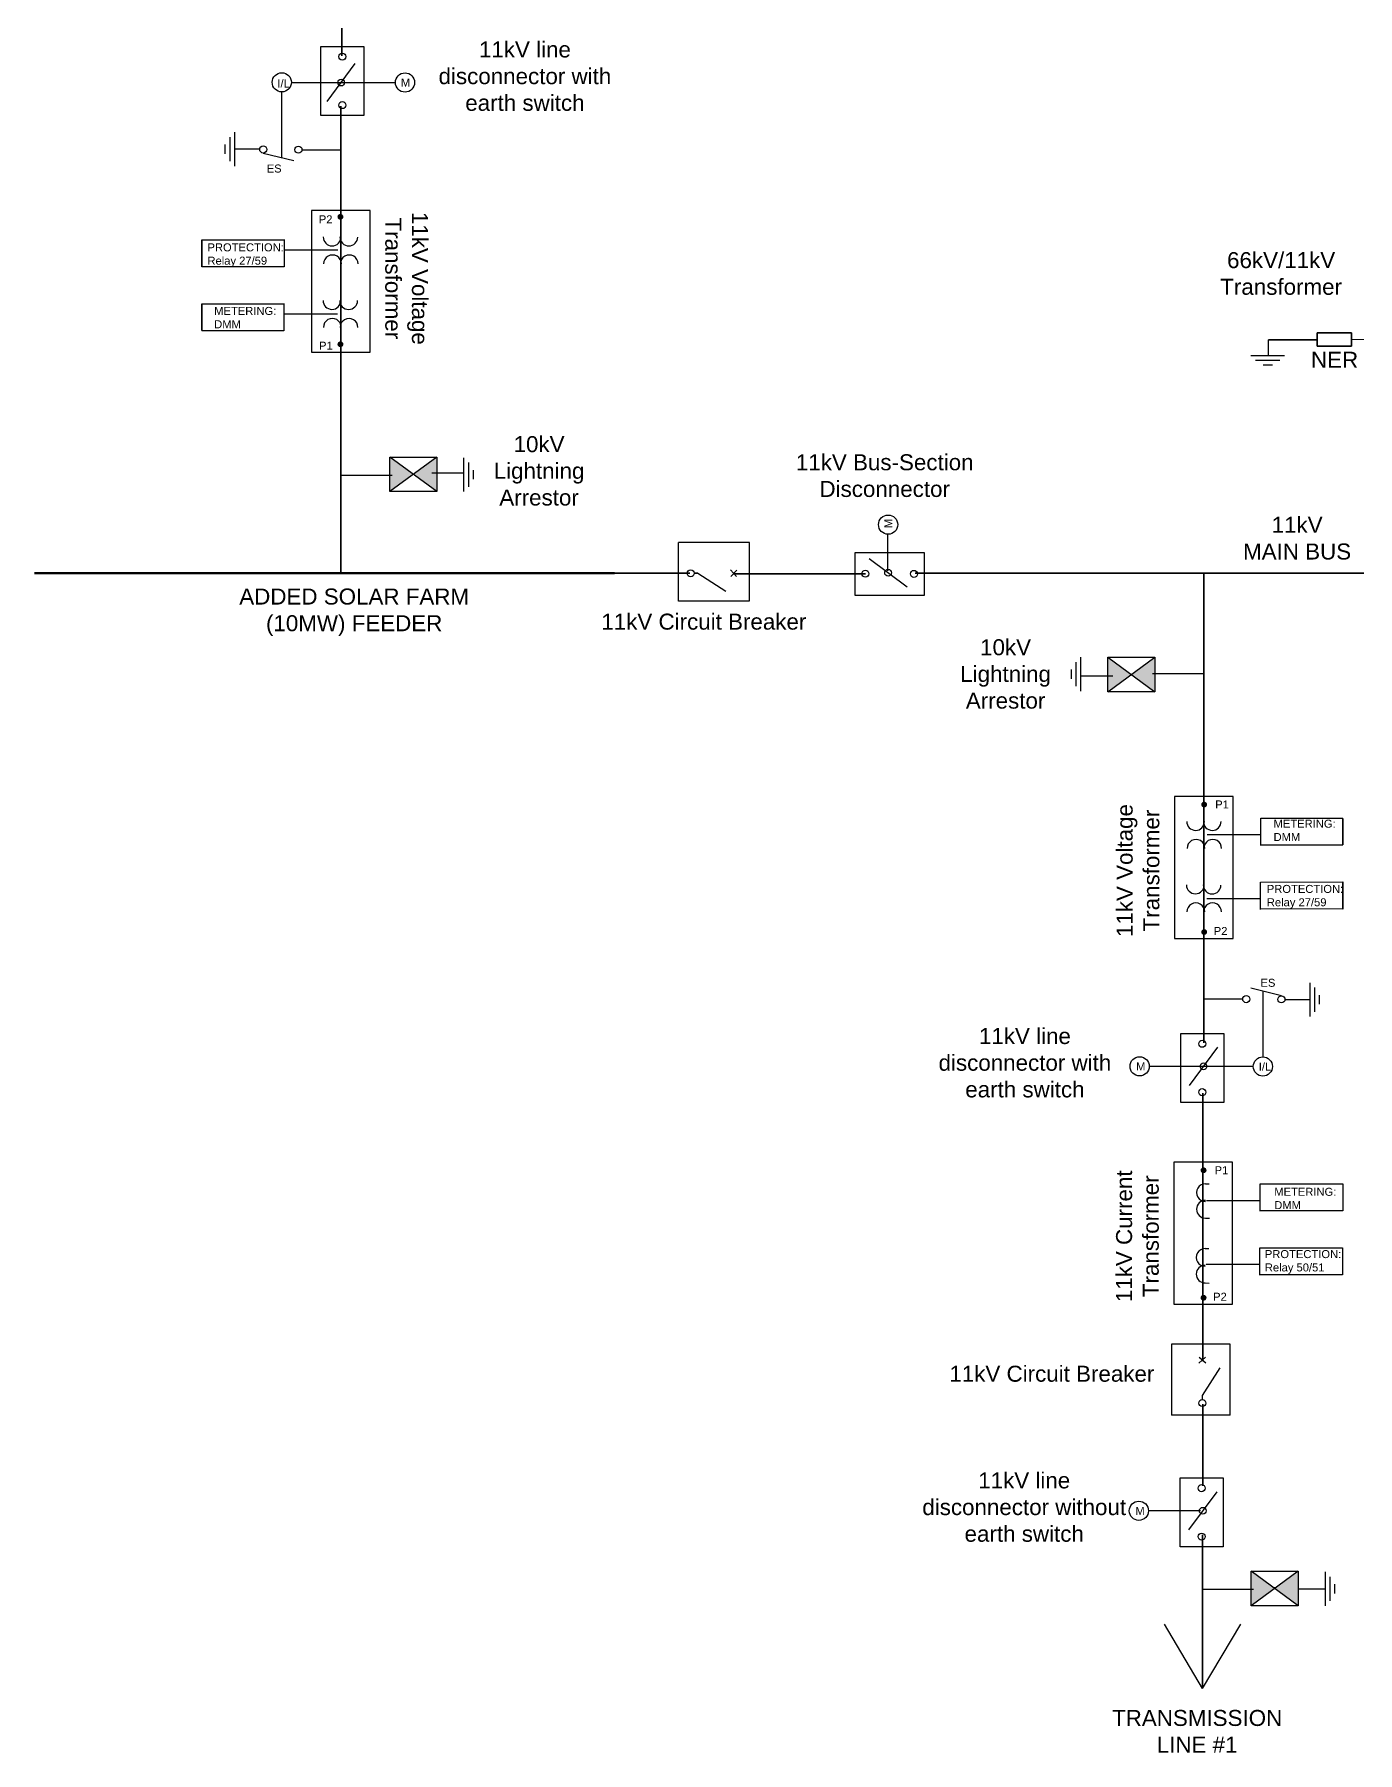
# Model space of a CAD drawing. Header units: millimetres. Extents: x 2286 to 2753, y 1507 to 2073.
# Drawn here: x 2286.4 to 2493.1, y 1506.6 to 1775 of the extents above; entities that cross this region are included whole.
import ezdxf

# ---------------------------------------------------------------- set-up
doc = ezdxf.new("R2010")
doc.units = ezdxf.units.MM
doc.layers.add('Equipment', color=150, linetype='Continuous')
doc.layers.add('LT line', color=3, linetype='Continuous')
doc.styles.get("Standard").update_dxf_attribs({"font": 'arial.ttf'})

msp = doc.modelspace()

# ---------------------------------------------------------------- hatches: boundary and pattern name
h = msp.add_hatch(color=256)
h.dxf.hatch_style = 1
h.paths.add_polyline_path([(2334.22, 1746.04, 0.417585), (2334.71, 1746.49, 0.417585), (2334.22, 1746.95)])
h.paths.add_polyline_path([(2334.22, 1746.04), (2334.22, 1746.95, 0.395562), (2333.77, 1746.49, 0.395562)])
h = msp.add_hatch(color=256)
h.dxf.hatch_style = 1
h.paths.add_polyline_path([(2334.22, 1726.13, 0.417585), (2334.71, 1726.58, 0.417585), (2334.22, 1727.04)])
h.paths.add_polyline_path([(2334.22, 1726.13), (2334.22, 1727.04, 0.395562), (2333.77, 1726.58, 0.395562)])
h = msp.add_hatch(color=256)
h.dxf.hatch_style = 1
h.paths.add_polyline_path([(2469.18, 1655.15, 0.417585), (2468.69, 1654.7, 0.417585), (2469.18, 1654.25)])
h.paths.add_polyline_path([(2469.18, 1655.15), (2469.18, 1654.25, 0.395562), (2469.62, 1654.7, 0.395562)])
h = msp.add_hatch(color=256)
h.dxf.hatch_style = 1
h.paths.add_polyline_path([(2469.18, 1635.25, 0.417585), (2468.69, 1634.79, 0.417585), (2469.18, 1634.34)])
h.paths.add_polyline_path([(2469.18, 1635.25), (2469.18, 1634.34, 0.395562), (2469.62, 1634.79, 0.395562)])
h = msp.add_hatch(color=256)
h.dxf.hatch_style = 1
h.paths.add_polyline_path([(2469.08, 1598.04, 0.417585), (2468.59, 1597.58, 0.417585), (2469.08, 1597.13)])
h.paths.add_polyline_path([(2469.08, 1598.04), (2469.08, 1597.13, 0.395562), (2469.53, 1597.58, 0.395562)])
h = msp.add_hatch(color=256)
h.dxf.hatch_style = 1
h.paths.add_polyline_path([(2469.08, 1578.13, 0.417585), (2468.59, 1577.67, 0.417585), (2469.08, 1577.22)])
h.paths.add_polyline_path([(2469.08, 1578.13), (2469.08, 1577.22, 0.395562), (2469.53, 1577.67, 0.395562)])
at = {"layer": 'Equipment'}
h = msp.add_hatch(color=0, dxfattribs=at)
h.dxf.hatch_style = 1
h.paths.add_polyline_path([(2349.3, 1708.96), (2345.63, 1706.27), (2349.3, 1703.57)])
h.paths.add_polyline_path([(2345.63, 1706.27), (2341.95, 1708.96), (2341.95, 1703.57)])
h = msp.add_hatch(color=0, dxfattribs=at)
h.dxf.hatch_style = 1
h.paths.add_polyline_path([(2454.09, 1672.32), (2457.77, 1675.01), (2454.09, 1677.71)])
h.paths.add_polyline_path([(2457.77, 1675.01), (2461.44, 1672.32), (2461.44, 1677.71)])
h = msp.add_hatch(color=0, dxfattribs=at)
h.dxf.hatch_style = 1
h.paths.add_polyline_path([(2483.85, 1534.96), (2480.17, 1532.26), (2483.85, 1529.57)])
h.paths.add_polyline_path([(2480.17, 1532.26), (2476.49, 1534.96), (2476.49, 1529.57)])

# ---------------------------------------------------------------- linework, layer by layer
at = {"lineweight": 35}
for p, q in [((2334.47, 1771.65), (2334.47, 1780.66)), ((2334.29, 1690.71), (2334.29, 1763.8)), ((2312.58, 1738.68), (2312.58, 1742.91)), ((2312.58, 1728.74), (2312.58, 1732.9)), ((2486.81, 1726.28), (2486.81, 1728.37)), ((2486.81, 1728.37), (2492.18, 1728.37)), ((2492.18, 1728.37), (2492.18, 1726.28)), ((2486.83, 1727.29), (2479.19, 1727.29)), ((2492.18, 1726.28), (2486.81, 1726.28)), ((2492.82, 1727.29), (2492.82, 1727.29)), ((2377.07, 1690.84), (2388.79, 1690.84)), ((2390.09, 1690.83), (2389.47, 1690.83)), ((2395.6, 1690.75), (2416.26, 1690.75)), ((2498.13, 1690.84), (2424.03, 1690.84)), ((2469.11, 1690.8), (2469.11, 1617.49)), ((2490.82, 1652.54), (2490.82, 1648.39)), ((2490.82, 1642.61), (2490.82, 1638.38)), ((2468.93, 1609.63), (2468.93, 1567.76)), ((2468.95, 1561.03), (2468.95, 1548.3)), ((2468.9, 1540.65), (2468.9, 1516.64))]:
    msp.add_line(p, q, dxfattribs=at)
for p, q in [((2325.05, 1765.99), (2325.05, 1755.8)), ((2342.86, 1767.44), (2326.55, 1767.44)), ((2321.68, 1757.04), (2317.71, 1757.04)), ((2322.17, 1756.45), (2326.95, 1755.27)), ((2334.28, 1756.91), (2328.23, 1756.91)), ((2338.88, 1747.5), (2329.73, 1747.5)), ((2329.73, 1747.5), (2329.73, 1725.34)), ((2338.88, 1725.34), (2338.88, 1747.5)), ((2312.58, 1742.91), (2325.46, 1742.9)), ((2325.46, 1742.95), (2325.46, 1738.69)), ((2333.83, 1741.27), (2325.46, 1741.27)), ((2325.46, 1738.69), (2312.58, 1738.68)), ((2312.58, 1732.91), (2325.41, 1732.91)), ((2325.41, 1732.97), (2325.41, 1728.7)), ((2333.77, 1731.28), (2325.41, 1731.28)), ((2325.41, 1728.7), (2312.58, 1728.7)), ((2479.19, 1724.81), (2479.19, 1727.3)), ((2499.87, 1727.31), (2492.19, 1727.3)), ((2329.73, 1725.34), (2338.88, 1725.34)), ((2334.38, 1706.15), (2342.3, 1706.15)), ((2348.51, 1706.52), (2353.55, 1706.52)), ((2419.75, 1691.22), (2419.75, 1696.92)), ((2398.15, 1695.65), (2387.04, 1695.65)), ((2387.04, 1686.49), (2387.04, 1695.65)), ((2398.15, 1686.5), (2398.15, 1695.65)), ((2390.09, 1690.83), (2394.45, 1688.02)), ((2396.11, 1690.31), (2395.19, 1691.35)), ((2396.13, 1691.32), (2395.22, 1690.3)), ((2387.07, 1686.5), (2398.15, 1686.5)), ((2454.88, 1674.76), (2449.85, 1674.76)), ((2469.02, 1675.13), (2461.1, 1675.13)), ((2473.67, 1655.95), (2464.52, 1655.95)), ((2464.52, 1655.95), (2464.52, 1633.79)), ((2473.67, 1633.79), (2473.67, 1655.95)), ((2477.99, 1648.32), (2477.99, 1652.58)), ((2477.99, 1652.58), (2490.82, 1652.58)), ((2469.63, 1650), (2477.99, 1650)), ((2490.82, 1648.37), (2477.99, 1648.37)), ((2477.93, 1642.59), (2490.82, 1642.61)), ((2477.93, 1638.33), (2477.93, 1642.59)), ((2469.57, 1640.01), (2477.93, 1640.01)), ((2490.82, 1638.38), (2477.93, 1638.39)), ((2464.52, 1633.79), (2473.67, 1633.79)), ((2469.12, 1624.38), (2475.17, 1624.38)), ((2481.22, 1624.83), (2476.45, 1626.01)), ((2478.35, 1615.29), (2478.35, 1625.49)), ((2481.71, 1624.25), (2485.69, 1624.25)), ((2460.54, 1613.85), (2476.85, 1613.85)), ((2473.57, 1598.83), (2464.42, 1598.83)), ((2464.42, 1598.83), (2464.42, 1576.67)), ((2473.57, 1576.67), (2473.57, 1598.83)), ((2469.34, 1595.47), (2469.93, 1595.49)), ((2477.89, 1591.2), (2477.89, 1595.46)), ((2477.89, 1595.46), (2490.81, 1595.46)), ((2490.81, 1595.46), (2490.81, 1591.25)), ((2469.53, 1592.88), (2477.89, 1592.88)), ((2469.34, 1590.11), (2469.96, 1590.09)), ((2490.81, 1591.25), (2477.89, 1591.25)), ((2469.3, 1585.35), (2469.89, 1585.37)), ((2477.84, 1581.21), (2477.84, 1585.48)), ((2477.84, 1585.48), (2490.75, 1585.48)), ((2490.75, 1585.48), (2490.75, 1581.27)), ((2469.47, 1582.9), (2477.84, 1582.9)), ((2490.75, 1581.27), (2477.84, 1581.27)), ((2469.3, 1579.98), (2469.92, 1579.97)), ((2464.42, 1576.67), (2473.57, 1576.67)), ((2473.19, 1570.44), (2464.04, 1570.44)), ((2464.04, 1570.44), (2464.04, 1559.33)), ((2473.19, 1559.36), (2473.19, 1570.44)), ((2469.38, 1568.4), (2468.34, 1567.48)), ((2468.37, 1568.42), (2469.39, 1567.52)), ((2468.87, 1562.4), (2471.67, 1566.74)), ((2468.87, 1561.69), (2468.87, 1562.4)), ((2473.2, 1559.33), (2464.05, 1559.33)), ((2460.43, 1544.44), (2468.58, 1544.44)), ((2468.92, 1532.14), (2476.84, 1532.14)), ((2483.82, 1532.24), (2488.05, 1532.24)), ((2468.91, 1516.64), (2462.95, 1526.72)), ((2468.91, 1516.64), (2474.87, 1526.72))]:
    msp.add_line(p, q)
at = {"lineweight": 211}
msp.add_line((2377.07, 1690.86), (2286.43, 1690.86), dxfattribs=at)
for centre in [(2325.08, 1767.5), (2344.33, 1767.47), (2419.78, 1698.42), (2459.07, 1613.82), (2478.32, 1613.79), (2458.96, 1544.41)]:
    msp.add_circle(centre, 1.5)
at = {"layer": 'Equipment', "color": 0}
for p, q in [((2332.15, 1764.49), (2336.56, 1770.44)), ((2349.3, 1708.96), (2341.95, 1703.57)), ((2349.3, 1703.57), (2341.95, 1708.96)), ((2416.81, 1693.12), (2422.75, 1688.7)), ((2454.09, 1672.32), (2461.44, 1677.71)), ((2454.09, 1677.71), (2461.44, 1672.32)), ((2471.25, 1616.79), (2466.83, 1610.85)), ((2471.14, 1547.39), (2466.72, 1541.44)), ((2483.85, 1534.96), (2476.49, 1529.57)), ((2483.85, 1529.57), (2476.49, 1534.96)), ((2480.31, 1532.37), (2480.03, 1532.37))]:
    msp.add_line(p, q, dxfattribs=at)
for points in [[(2337.9, 1762.34), (2331.18, 1762.34), (2331.18, 1773.11), (2337.9, 1773.11)], [(2349.3, 1708.96), (2349.3, 1703.57), (2341.95, 1703.57), (2341.95, 1708.96)], [(2414.66, 1687.37), (2414.66, 1694.08), (2425.42, 1694.08), (2425.42, 1687.37)], [(2454.09, 1672.32), (2454.09, 1677.71), (2461.44, 1677.71), (2461.44, 1672.32)], [(2465.5, 1618.94), (2472.22, 1618.94), (2472.22, 1608.18), (2465.5, 1608.18)], [(2465.39, 1549.54), (2472.11, 1549.54), (2472.11, 1538.77), (2465.39, 1538.77)], [(2483.85, 1534.96), (2483.85, 1529.57), (2476.49, 1529.57), (2476.49, 1534.96)]]:
    msp.add_lwpolyline(points, close=True, dxfattribs=at)
for centre, radius in [((2334.54, 1771.51), 0.55), ((2334.36, 1767.46), 0.525), ((2334.54, 1763.94), 0.55), ((2322.18, 1757.01), 0.55), ((2327.68, 1756.98), 0.55), ((2388.94, 1690.82), 0.55), ((2416.24, 1690.75), 0.55), ((2419.78, 1690.91), 0.525), ((2423.82, 1690.73), 0.55), ((2475.72, 1624.31), 0.55), ((2481.22, 1624.27), 0.55), ((2468.86, 1617.34), 0.55), ((2469.04, 1613.82), 0.525), ((2468.86, 1609.78), 0.55), ((2468.87, 1561.23), 0.55), ((2468.75, 1547.94), 0.55), ((2468.93, 1544.41), 0.525), ((2468.75, 1540.37), 0.55)]:
    msp.add_circle(centre, radius, dxfattribs=at)
for centre, radius, start, end in [((2332.94, 1743.34), 1.39, 179.9015, 359.9015), ((2335.55, 1743.34), 1.39, 179.9015, 359.9015), ((2333.01, 1739.14), 1.39, 359.9015, 179.9015), ((2335.62, 1739.14), 1.39, 359.9015, 179.9015), ((2332.91, 1733.43), 1.39, 179.9015, 359.9015), ((2335.52, 1733.42), 1.39, 179.9015, 359.9015), ((2332.97, 1729.23), 1.39, 359.9015, 179.9015), ((2335.58, 1729.22), 1.39, 359.9015, 179.9015), ((2467.81, 1652.06), 1.39, 179.9015, 359.9015), ((2470.42, 1652.06), 1.39, 179.9015, 359.9015), ((2467.88, 1647.86), 1.39, 359.9015, 179.9015), ((2470.49, 1647.86), 1.39, 359.9015, 179.9015), ((2467.78, 1642.15), 1.39, 179.9015, 359.9015), ((2470.39, 1642.14), 1.39, 179.9015, 359.9015), ((2467.85, 1637.94), 1.39, 359.9015, 179.9015), ((2470.46, 1637.94), 1.39, 359.9015, 179.9015), ((2469.34, 1594.1), 1.38, 89.3953, 270.4059), ((2469.35, 1591.5), 1.39, 89.9015, 269.9015), ((2469.3, 1583.97), 1.38, 89.3953, 270.4059), ((2469.31, 1581.37), 1.39, 89.9015, 269.9015)]:
    msp.add_arc(centre, radius, start, end, dxfattribs=at)
at = {"layer": 'LT line', "color": 0}
for p, q in [((2316.2, 1757.77), (2316.2, 1756.34)), ((2316.94, 1758.95), (2316.94, 1755.16)), ((2317.68, 1759.69), (2317.68, 1754.42)), ((2476.44, 1724.84), (2481.72, 1724.84)), ((2477.19, 1724.1), (2480.97, 1724.1)), ((2478.36, 1723.36), (2479.8, 1723.36)), ((2353.54, 1703.59), (2353.54, 1708.86)), ((2354.28, 1704.33), (2354.28, 1708.12)), ((2355.01, 1705.51), (2355.01, 1706.94)), ((2449.86, 1677.7), (2449.86, 1672.42)), ((2448.38, 1675.78), (2448.38, 1674.34)), ((2449.12, 1676.95), (2449.12, 1673.17)), ((2485.72, 1621.59), (2485.72, 1626.87)), ((2486.46, 1622.34), (2486.46, 1626.12)), ((2487.19, 1623.51), (2487.19, 1624.95)), ((2488.08, 1529.58), (2488.08, 1534.85)), ((2488.82, 1530.33), (2488.82, 1534.11)), ((2489.55, 1531.5), (2489.55, 1532.94))]:
    msp.add_line(p, q, dxfattribs=at)

# ---------------------------------------------------------------- texts
at = {"attachment_point": 1}
for s, width, gutter_width, heights, insert, char_height in [('\\pxqc;11kV line disconnector with earth switch', 32.6282, 12.5, [17.45], (2346.74, 1773.88), 2.5), ('I/L', 1.25, 6.25, [0], (2324.39, 1767.94), 1.25), ('M', 0.4788, 6.25, [0], (2343.68, 1768.09), 1.25), ('ES', 0.4788, 6.25, [0], (2322.73, 1754.66), 1.25), ('P2', 1.137, 6.25, [0], (2330.86, 1746.73), 1.25), ('\\pxqc;66kV/11kV Transformer', 16.4088, 12.5, [0], (2472.97, 1740.98), 2.5), ('P1', 1.137, 6.25, [0], (2330.9, 1726.99), 1.25), ('\\pxqc;NER', 16.4088, 12.5, [0], (2481.32, 1725.42), 2.5), ('\\pxqc;10kV Lightning Arrestor', 16.4088, 12.5, [0], (2357.06, 1712.24), 2.5), ('\\pxqc;11kV Bus-Section Disconnector', 32.6282, 12.5, [9.25], (2402.94, 1709.41), 2.5), ('\\pxqc;11kV\\PMAIN BUS', 18.3032, 12.5, [9.44], (2474.52, 1699.64), 2.5), ('\\pxqc;ADDED SOLAR FARM (10MW) FEEDER', 45.8515, 12.5, [10.88], (2313.46, 1688.44), 2.5), ('\\pxqc;11kV Circuit Breaker', 32.6282, 12.5, [3.27], (2374.69, 1684.52), 2.5), ('\\pxqc;10kV Lightning Arrestor', 16.4088, 12.5, [0], (2429.93, 1680.52), 2.5), ('P1', 1.137, 6.25, [0], (2470.88, 1655.34), 1.25), ('P2', 1.137, 6.25, [0], (2470.65, 1635.58), 1.25), ('ES', 0.4788, 6.25, [0], (2477.95, 1627.49), 1.25), ('\\pxqc;11kV line disconnector with earth switch', 32.6282, 12.5, [17.45], (2424.84, 1619.8), 2.5), ('M', 0.4788, 6.25, [0], (2458.52, 1614.43), 1.25), ('I/L', 1.25, 6.25, [0], (2477.68, 1614.4), 1.25), ('P1', 1.137, 6.25, [0], (2470.78, 1598.22), 1.25), ('P2', 1.137, 6.25, [0], (2470.55, 1578.46), 1.25), ('\\pxqc;11kV Circuit Breaker', 32.6282, 12.5, [3.85], (2429.05, 1567.06), 2.5), ('\\pxqc;11kV line disconnector without earth switch', 32.6282, 12.5, [17.45], (2424.73, 1550.4), 2.5), ('M', 0.4788, 6.25, [0], (2458.41, 1545.02), 1.25), ('\\pxqc;TRANSMISSION LINE #1', 16.4088, 12.5, [0], (2459.85, 1513.3), 2.5)]:
    msp.add_mtext_dynamic_manual_height_columns(s, width=width, gutter_width=gutter_width, heights=heights, dxfattribs=dict(at, insert=insert, char_height=char_height))
for s, width, gutter_width, heights, insert, char_height, rotation in [('\\pxqc;11kV Voltage Transformer', 32.6282, 12.5, [8.45], (2347.91, 1753.2), 2.5, 270), ('M', 0.4788, 6.25, [0], (2419.17, 1697.87), 1.25, 90), ('\\pxqc;11kV Voltage Transformer', 32.6282, 12.5, [8.45], (2455.48, 1628.08), 2.5, 90), ('\\pxqc;11kV Current Transformer', 32.6282, 12.5, [8.45], (2455.39, 1570.96), 2.5, 90)]:
    msp.add_mtext_dynamic_manual_height_columns(s, width=width, gutter_width=gutter_width, heights=heights, dxfattribs=dict(at, insert=insert, char_height=char_height, rotation=rotation))
at = {"char_height": 1.25, "attachment_point": 1}
for s, insert, width in [('PROTECTION: Relay 27/59', (2313.47, 1742.35), 11.1698), ('METERING: DMM', (2314.52, 1732.42), 8.9777), ('METERING: DMM', (2479.99, 1652.34), 8.9777), ('PROTECTION: Relay 27/59', (2478.94, 1642.15), 11.1698), ('METERING: DMM', (2480.1, 1594.85), 8.9777), ('PROTECTION: Relay 50/51', (2478.63, 1585.12), 11.1698)]:
    msp.add_mtext(s, dxfattribs=dict(at, insert=insert, width=width))

doc.saveas('drawing.dxf')
